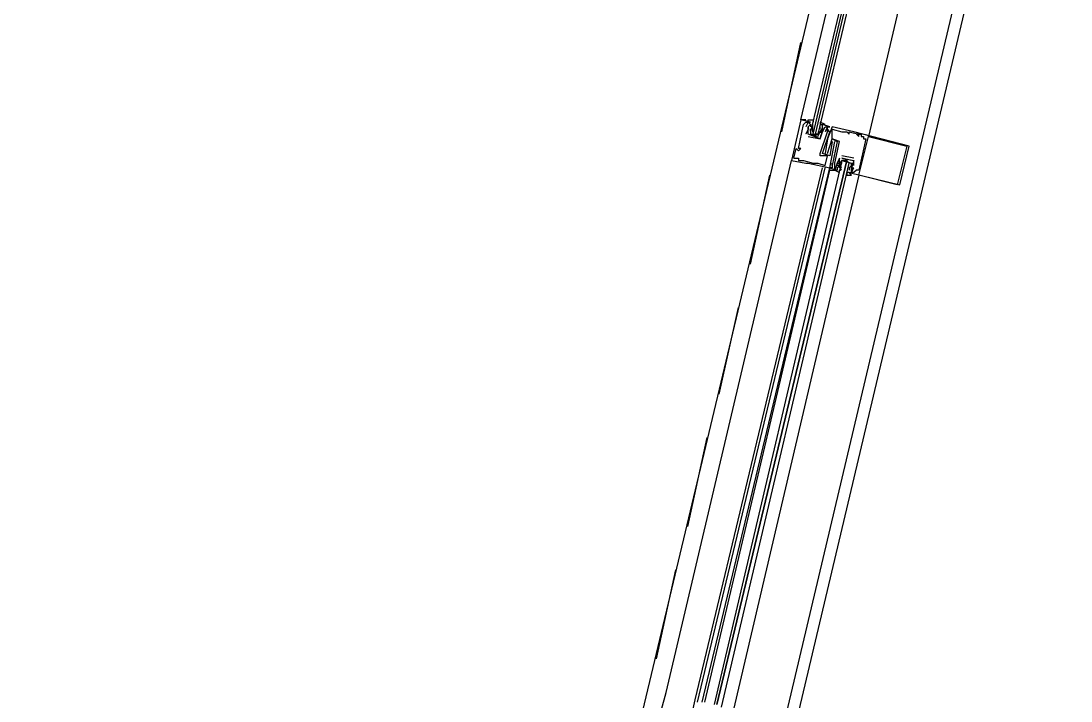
# Model space of a CAD drawing. Header units: feet. Extents: x -84 to 198, y -22 to 181.
# Drawn here: x 115.89 to 121.71, y 84.21 to 87.98 of the extents above; entities that cross this region are included whole.
import ezdxf

# ---------------------------------------------------------------- set-up
doc = ezdxf.new("R2010")
doc.units = ezdxf.units.FT
doc.layers.add('A-LINEA', color=7, linetype='CONTINUOUS')

msp = doc.modelspace()

# ---------------------------------------------------------------- linework, layer by layer
at = {"layer": 'A-LINEA'}
for p, q in [((120.92, 90.8044), (119.2667, 83.8711)), ((120.92, 90.8044), (119.2667, 83.8711)), ((121.6667, 90.6311), (120.0267, 83.6978)), ((121.6667, 90.6311), (120.0267, 83.6978)), ((120.1067, 87.3644), (120.2133, 87.8578)), ((120.1067, 87.3644), (120.2133, 87.8578)), ((120.2667, 87.4178), (120.2133, 87.4311)), ((120.2133, 87.4311), (120.2133, 87.4311)), ((120.2667, 87.4178), (120.2133, 87.4311)), ((120.2133, 87.4311), (120.2133, 87.4311)), ((120.24, 87.4178), (120.24, 87.4178)), ((120.24, 87.4178), (120.24, 87.4178)), ((120.2533, 87.4178), (120.2533, 87.4178)), ((120.2533, 87.4178), (120.2533, 87.4178)), ((120.2667, 87.4178), (120.2667, 87.4178)), ((120.2667, 87.4178), (120.2667, 87.4178)), ((120.2267, 87.4044), (120.2267, 87.4044)), ((120.2267, 87.4044), (120.2267, 87.4044)), ((120.24, 87.3911), (120.24, 87.3911)), ((120.24, 87.3911), (120.24, 87.3911)), ((120.2533, 87.3778), (120.24, 87.3511)), ((120.2533, 87.3778), (120.24, 87.3511)), ((120.24, 87.3511), (120.24, 87.3511)), ((120.24, 87.3511), (120.24, 87.3511)), ((120.2533, 87.3911), (120.2533, 87.3911)), ((120.2533, 87.3911), (120.2533, 87.3911)), ((120.2533, 87.3911), (120.2533, 87.3911)), ((120.2533, 87.3911), (120.2533, 87.3911)), ((120.2533, 87.3911), (120.2533, 87.3911)), ((120.2533, 87.3911), (120.2533, 87.3911)), ((120.2533, 87.3778), (120.2533, 87.3778)), ((120.2533, 87.3778), (120.2533, 87.3778)), ((120.2533, 87.3778), (120.2533, 87.3778)), ((120.2533, 87.3778), (120.2533, 87.3778)), ((120.2533, 87.3511), (120.2533, 87.3511)), ((120.2533, 87.3511), (120.2533, 87.3511)), ((120.2533, 87.3511), (120.2533, 87.3511)), ((120.2533, 87.3511), (120.2533, 87.3511)), ((120.2665, 87.368), (120.2655, 87.3798)), ((120.2665, 87.368), (120.2655, 87.3798)), ((120.2667, 87.4044), (120.2667, 87.4044)), ((120.2667, 87.4044), (120.2667, 87.3911)), ((120.2667, 87.4044), (120.2667, 87.4044)), ((120.2667, 87.4044), (120.2667, 87.3911)), ((120.2667, 87.3911), (120.2667, 87.3911)), ((120.2667, 87.3911), (120.2667, 87.3911)), ((120.2667, 87.3778), (120.2667, 87.3778)), ((120.2667, 87.3778), (120.2667, 87.3778)), ((120.3067, 87.3378), (120.2667, 87.3511)), ((120.3067, 87.3378), (120.2667, 87.3511)), ((120.2791, 87.3622), (120.2786, 87.3825)), ((120.2791, 87.3622), (120.2786, 87.3825)), ((120.2799, 87.3813), (120.2788, 87.3932)), ((120.2799, 87.3813), (120.2788, 87.3932)), ((120.2792, 87.3893), (120.279, 87.4076)), ((120.2792, 87.3893), (120.279, 87.4076)), ((120.28, 87.3511), (120.2933, 87.3511)), ((120.28, 87.3511), (120.2933, 87.3511)), ((120.3067, 87.3644), (120.3067, 87.3644)), ((120.3067, 87.3644), (120.3067, 87.3644)), ((120.3067, 87.3511), (120.3067, 87.3511)), ((120.3067, 87.3511), (120.3067, 87.3511)), ((120.32, 87.3911), (120.32, 87.3911)), ((120.32, 87.3778), (120.32, 87.3911)), ((120.32, 87.3911), (120.32, 87.3911)), ((120.32, 87.3778), (120.32, 87.3911)), ((120.32, 87.3778), (120.32, 87.3778)), ((120.32, 87.3778), (120.32, 87.3778)), ((120.3314, 87.375), (120.3217, 87.357)), ((120.3314, 87.375), (120.3217, 87.357)), ((120.3285, 87.38), (120.3223, 87.3699)), ((120.3285, 87.38), (120.3223, 87.3699)), ((120.3285, 87.3667), (120.3223, 87.3565)), ((120.3285, 87.3667), (120.3223, 87.3565)), ((120.3333, 87.4044), (120.3333, 87.4044)), ((120.3333, 87.4044), (120.3333, 87.4044)), ((120.3333, 87.3778), (120.3333, 87.3778)), ((120.3333, 87.3778), (120.3333, 87.3778)), ((120.3333, 87.3644), (120.3333, 87.3644)), ((120.3333, 87.3644), (120.3333, 87.3644)), ((120.3333, 87.3644), (120.3333, 87.3644)), ((120.3333, 87.3644), (120.3333, 87.3644)), ((120.3436, 87.387), (120.3352, 87.3708)), ((120.3436, 87.387), (120.3352, 87.3708)), ((120.3467, 87.3911), (120.3467, 87.3911)), ((120.3467, 87.3911), (120.3467, 87.3911)), ((120.3467, 87.3644), (120.3467, 87.3644)), ((120.3467, 87.3644), (120.3467, 87.3644)), ((120.36, 87.3911), (120.36, 87.3911)), ((120.36, 87.3911), (120.36, 87.3911)), ((120.36, 87.3911), (120.36, 87.3911)), ((120.36, 87.3911), (120.36, 87.3911)), ((120.36, 87.3778), (120.36, 87.3778)), ((120.36, 87.3778), (120.36, 87.3778)), ((120.36, 87.3644), (120.36, 87.3644)), ((120.36, 87.3644), (120.36, 87.3644)), ((120.36, 87.3644), (120.36, 87.3644)), ((120.36, 87.3644), (120.36, 87.3644)), ((120.3733, 87.3911), (120.3733, 87.3911)), ((120.3733, 87.3911), (120.3733, 87.3911)), ((120.3733, 87.3644), (120.3733, 87.3644)), ((120.3733, 87.3644), (120.3733, 87.3644)), ((120.3867, 87.3911), (120.3867, 87.3911)), ((120.3867, 87.3911), (120.3867, 87.3911)), ((120.3867, 87.3778), (120.3867, 87.3778)), ((120.3867, 87.3778), (120.3867, 87.3778)), ((120.44, 87.3644), (120.44, 87.3644)), ((120.44, 87.3644), (120.44, 87.3644)), ((120.4533, 87.3644), (120.4533, 87.3644)), ((120.4533, 87.3644), (120.4533, 87.3644)), ((120.4667, 87.3644), (120.4667, 87.3644)), ((120.4667, 87.3644), (120.4667, 87.3644)), ((120.48, 87.3644), (120.48, 87.3644)), ((120.48, 87.3644), (120.48, 87.3644)), ((120.48, 87.3511), (120.48, 87.3511)), ((120.48, 87.3511), (120.48, 87.3511)), ((120.5067, 87.3644), (120.5067, 87.3644)), ((120.5067, 87.3644), (120.5067, 87.3644)), ((120.52, 87.3511), (120.52, 87.3511)), ((120.52, 87.3511), (120.52, 87.3511)), ((120.5333, 87.3511), (120.5333, 87.3511)), ((120.5333, 87.3511), (120.5333, 87.3511)), ((120.5333, 87.3511), (120.5333, 87.3511)), ((120.5333, 87.3511), (120.5333, 87.3511)), ((120.5467, 87.3511), (120.5467, 87.3511)), ((120.5467, 87.3511), (120.5467, 87.3511)), ((120.2533, 87.3378), (120.32, 87.3244)), ((120.2533, 87.3378), (120.2533, 87.3378)), ((120.2533, 87.3378), (120.32, 87.3244)), ((120.2533, 87.3378), (120.2533, 87.3378)), ((120.32, 87.3378), (120.32, 87.3378)), ((120.32, 87.3378), (120.32, 87.3378)), ((120.32, 87.3378), (120.32, 87.3378)), ((120.32, 87.3378), (120.32, 87.3378)), ((120.32, 87.3244), (120.32, 87.3244)), ((120.32, 87.3244), (120.32, 87.3244)), ((120.32, 87.3244), (120.32, 87.3244)), ((120.32, 87.3244), (120.32, 87.3244)), ((120.36, 87.3244), (120.36, 87.3244)), ((120.36, 87.3244), (120.36, 87.3244)), ((120.3867, 87.3244), (120.3867, 87.3244)), ((120.3867, 87.3244), (120.3867, 87.3244)), ((120.3867, 87.3244), (120.3867, 87.3244)), ((120.3867, 87.3244), (120.3867, 87.3244)), ((120.3867, 87.3111), (120.3867, 87.3111)), ((120.3867, 87.3111), (120.3867, 87.3111)), ((120.4, 87.3111), (120.4, 87.3111)), ((120.4, 87.3111), (120.4, 87.3111)), ((120.4133, 87.3111), (120.4133, 87.3111)), ((120.4133, 87.3111), (120.4133, 87.3111)), ((120.4267, 87.3111), (120.4267, 87.3111)), ((120.4267, 87.3111), (120.4267, 87.3111)), ((120.5333, 87.3378), (120.5333, 87.3378)), ((120.5333, 87.3378), (120.5333, 87.3378)), ((120.5467, 87.3378), (120.5467, 87.3378)), ((120.5467, 87.3378), (120.5467, 87.3378)), ((120.56, 87.3378), (120.56, 87.3378)), ((120.56, 87.3378), (120.56, 87.3378)), ((120.56, 87.3244), (120.56, 87.3244)), ((120.56, 87.3244), (120.56, 87.3244)), ((120.5733, 87.3244), (120.5733, 87.3244)), ((120.5733, 87.3244), (120.5733, 87.3244)), ((120.5867, 87.3378), (120.5867, 87.3378)), ((120.5867, 87.3378), (120.5867, 87.3378)), ((120.1867, 87.2711), (120.1867, 87.2711)), ((120.1867, 87.2711), (120.1867, 87.2711)), ((120.2, 87.2711), (120.2, 87.2711)), ((120.2, 87.2711), (120.2, 87.2711)), ((120.2, 87.2578), (120.2, 87.2578)), ((120.2, 87.2578), (120.2, 87.2578)), ((120.2133, 87.2711), (120.2133, 87.2711)), ((120.2133, 87.2711), (120.2133, 87.2711)), ((120.32, 87.2444), (120.32, 87.2444)), ((120.32, 87.2444), (120.32, 87.2444)), ((120.3333, 87.2444), (120.3333, 87.2444)), ((120.3333, 87.2444), (120.3333, 87.2444)), ((120.3467, 87.2444), (120.3467, 87.2444)), ((120.3467, 87.2444), (120.3467, 87.2444)), ((120.36, 87.2444), (120.36, 87.2444)), ((120.36, 87.2444), (120.36, 87.2444)), ((120.8, 87.2844), (120.8, 87.2844)), ((120.8, 87.2844), (120.8, 87.2844)), ((120.8133, 87.2844), (120.8133, 87.2844)), ((120.8133, 87.2844), (120.8133, 87.2844)), ((119.4667, 84.2578), (120.16, 87.2044)), ((119.4667, 84.2578), (120.16, 87.2044)), ((120.16, 87.2044), (120.16, 87.2044)), ((120.16, 87.2044), (120.16, 87.2044)), ((120.1733, 87.2178), (120.1733, 87.2178)), ((120.1733, 87.2178), (120.1733, 87.2178)), ((120.2, 87.2178), (120.2, 87.2178)), ((120.2, 87.2178), (120.2, 87.2178)), ((120.2, 87.2044), (120.2, 87.2044)), ((120.2, 87.2044), (120.2, 87.2044)), ((120.2133, 87.2044), (120.2133, 87.2044)), ((120.2133, 87.2044), (120.2133, 87.2044)), ((120.2267, 87.2044), (120.2267, 87.2044)), ((120.2267, 87.2044), (120.2267, 87.2044)), ((120.24, 87.1911), (120.24, 87.1911)), ((120.24, 87.1911), (120.24, 87.1911)), ((120.2533, 87.1911), (120.2533, 87.1911)), ((120.2533, 87.1911), (120.2533, 87.1911)), ((120.28, 87.1911), (120.28, 87.1911)), ((120.28, 87.1911), (120.28, 87.1911)), ((120.2933, 87.1911), (120.2933, 87.1911)), ((120.2933, 87.1911), (120.2933, 87.1911)), ((120.3067, 87.1911), (120.3067, 87.1911)), ((120.3067, 87.1911), (120.3067, 87.1911)), ((120.32, 87.2311), (120.32, 87.2311)), ((120.32, 87.2311), (120.32, 87.2311)), ((120.3467, 87.1778), (120.3467, 87.1778)), ((120.3467, 87.1778), (120.3467, 87.1778)), ((120.36, 87.2311), (120.36, 87.2311)), ((120.36, 87.2311), (120.36, 87.2311)), ((120.3733, 87.2311), (120.3733, 87.2311)), ((120.3733, 87.2311), (120.3733, 87.2311)), ((120.3867, 87.1911), (120.3867, 87.1911)), ((120.3867, 87.1911), (120.3867, 87.1911)), ((120.3867, 87.1911), (120.3867, 87.1911)), ((120.3867, 87.1911), (120.3867, 87.1911)), ((120.3867, 87.1778), (120.3867, 87.1778)), ((120.3867, 87.1778), (120.3867, 87.1778)), ((120.3867, 87.1778), (120.3867, 87.1778)), ((120.3867, 87.1778), (120.3867, 87.1778)), ((120.4, 87.1911), (120.4, 87.1911)), ((120.4, 87.1911), (120.4, 87.1911)), ((120.4133, 87.1911), (120.4133, 87.1911)), ((120.4133, 87.1911), (120.4133, 87.1911)), ((120.4133, 87.1911), (120.4133, 87.1911)), ((120.4133, 87.1911), (120.4133, 87.1911)), ((120.4133, 87.1778), (120.4133, 87.1778)), ((120.4133, 87.1778), (120.4133, 87.1778)), ((120.4267, 87.2178), (120.4267, 87.2178)), ((120.4267, 87.2178), (120.4267, 87.2178)), ((120.4267, 87.2178), (120.4267, 87.2178)), ((120.4267, 87.2178), (120.4267, 87.2178)), ((120.4267, 87.1911), (120.4267, 87.1911)), ((120.4267, 87.1911), (120.4267, 87.1911)), ((120.4267, 87.1778), (120.4267, 87.1778)), ((120.4267, 87.1778), (120.4267, 87.1778)), ((120.4267, 87.1644), (120.4267, 87.1778)), ((120.4267, 87.1778), (120.4267, 87.1778)), ((120.4267, 87.1778), (120.4267, 87.1778)), ((120.4267, 87.1644), (120.4267, 87.1778)), ((120.4286, 87.1672), (120.4383, 87.1852)), ((120.4286, 87.1672), (120.4383, 87.1852)), ((120.4315, 87.1755), (120.4377, 87.1857)), ((120.4315, 87.1755), (120.4377, 87.1857)), ((120.5067, 87.2178), (120.44, 87.2311)), ((120.44, 87.2311), (120.44, 87.2311)), ((120.5067, 87.2178), (120.44, 87.2311)), ((120.44, 87.2311), (120.44, 87.2311)), ((120.44, 87.2178), (120.44, 87.2178)), ((120.44, 87.2178), (120.44, 87.2178)), ((120.4933, 87.2044), (120.44, 87.2178)), ((120.44, 87.2178), (120.44, 87.2178)), ((120.44, 87.2178), (120.44, 87.2178)), ((120.4933, 87.2044), (120.44, 87.2178)), ((120.44, 87.1911), (120.44, 87.1911)), ((120.44, 87.1911), (120.44, 87.1911)), ((120.44, 87.1778), (120.44, 87.1778)), ((120.44, 87.1778), (120.44, 87.1778)), ((120.4533, 87.2044), (120.4667, 87.2044)), ((120.4533, 87.2044), (120.4667, 87.2044)), ((120.48, 87.1778), (120.48, 87.1778)), ((120.48, 87.1778), (120.48, 87.1778)), ((120.4942, 87.1801), (120.4948, 87.1597)), ((120.4942, 87.1801), (120.4948, 87.1597)), ((120.5067, 87.2178), (120.5067, 87.2178)), ((120.5067, 87.2178), (120.5067, 87.2178)), ((120.5067, 87.2044), (120.5067, 87.2044)), ((120.5067, 87.1778), (120.5067, 87.2044)), ((120.5067, 87.2044), (120.5067, 87.2044)), ((120.5067, 87.2044), (120.5067, 87.2044)), ((120.5067, 87.2044), (120.5067, 87.2044)), ((120.5067, 87.1778), (120.5067, 87.2044)), ((120.5067, 87.2044), (120.5067, 87.2044)), ((120.5067, 87.2044), (120.5067, 87.2044)), ((120.5067, 87.1778), (120.5067, 87.1778)), ((120.5067, 87.1778), (120.5067, 87.1778)), ((119.6267, 84.2178), (120.3333, 87.1644)), ((119.6267, 84.2178), (120.3333, 87.1644)), ((119.64, 84.2044), (120.3467, 87.1644)), ((119.64, 84.2044), (120.3467, 87.1644)), ((119.6667, 84.2044), (120.3733, 87.1644)), ((119.6667, 84.2044), (120.3733, 87.1644)), ((119.68, 84.2044), (120.3733, 87.1511)), ((119.68, 84.2044), (120.3733, 87.1511)), ((120.5333, 87.1244), (119.84, 84.1644)), ((120.5333, 87.1244), (119.84, 84.1644)), ((119.9333, 86.6311), (120.04, 87.1244)), ((119.9333, 86.6311), (120.04, 87.1244)), ((120.3733, 87.1511), (120.3733, 87.1644)), ((120.3733, 87.1644), (120.3733, 87.1644)), ((120.3733, 87.1644), (120.3733, 87.1644)), ((120.3733, 87.1511), (120.3733, 87.1644)), ((120.3733, 87.1511), (120.3733, 87.1644)), ((120.3733, 87.1511), (120.3733, 87.1644)), ((120.3733, 87.1644), (120.3733, 87.1644)), ((120.3733, 87.1644), (120.3733, 87.1644)), ((120.3733, 87.1511), (120.3733, 87.1644)), ((120.3733, 87.1511), (120.3733, 87.1644)), ((120.3867, 87.1644), (120.3867, 87.1644)), ((120.3867, 87.1644), (120.3867, 87.1644)), ((120.4, 87.1644), (120.4, 87.1644)), ((120.4, 87.1644), (120.4, 87.1644)), ((120.4, 87.1511), (120.4, 87.1511)), ((120.4, 87.1511), (120.4, 87.1511)), ((120.4133, 87.1511), (120.4133, 87.1511)), ((120.4133, 87.1511), (120.4133, 87.1511)), ((120.4267, 87.1644), (120.4267, 87.1644)), ((120.4267, 87.1644), (120.4267, 87.1644)), ((120.4297, 87.1552), (120.4381, 87.1714)), ((120.4297, 87.1552), (120.4381, 87.1714)), ((120.4315, 87.1489), (120.4377, 87.159)), ((120.4315, 87.1489), (120.4377, 87.159)), ((120.48, 87.1644), (120.48, 87.1511)), ((120.48, 87.1644), (120.48, 87.1644)), ((120.48, 87.1644), (120.48, 87.1511)), ((120.48, 87.1644), (120.48, 87.1644)), ((120.48, 87.1511), (120.48, 87.1511)), ((120.48, 87.1511), (120.48, 87.1511)), ((120.48, 87.1378), (120.48, 87.1378)), ((120.48, 87.1378), (120.48, 87.1378)), ((120.4933, 87.1644), (120.4933, 87.1644)), ((120.4933, 87.1644), (120.4933, 87.1644)), ((120.4933, 87.1644), (120.4933, 87.1644)), ((120.4933, 87.1644), (120.4933, 87.1644)), ((120.4933, 87.1511), (120.4933, 87.1511)), ((120.4933, 87.1511), (120.4933, 87.1511)), ((120.4933, 87.1511), (120.4933, 87.1511)), ((120.4933, 87.1511), (120.4933, 87.1511)), ((120.4933, 87.1378), (120.4933, 87.1378)), ((120.4933, 87.1378), (120.4933, 87.1378)), ((120.4935, 87.1743), (120.4945, 87.1624)), ((120.4935, 87.1743), (120.4945, 87.1624)), ((120.4935, 87.1476), (120.4945, 87.1357)), ((120.4935, 87.1476), (120.4945, 87.1357)), ((120.4941, 87.1529), (120.4944, 87.1346)), ((120.4941, 87.1529), (120.4944, 87.1346)), ((120.5067, 87.1644), (120.5067, 87.1644)), ((120.5067, 87.1644), (120.5067, 87.1644)), ((120.5067, 87.1644), (120.5067, 87.1644)), ((120.5067, 87.1644), (120.5067, 87.1644)), ((120.5067, 87.1378), (120.5067, 87.1378)), ((120.5067, 87.1378), (120.5067, 87.1378)), ((120.52, 87.1511), (120.52, 87.1511)), ((120.52, 87.1511), (120.52, 87.1511)), ((120.5333, 87.1511), (120.5333, 87.1511)), ((120.5333, 87.1511), (120.5333, 87.1511)), ((120.5333, 87.1244), (120.5333, 87.1244)), ((120.5333, 87.1244), (120.5333, 87.1244)), ((120.7467, 87.0711), (120.7467, 87.0711)), ((120.7467, 87.0711), (120.7467, 87.0711)), ((120.76, 87.0711), (120.76, 87.0711)), ((120.76, 87.0711), (120.76, 87.0711)), ((119.76, 85.9111), (119.8667, 86.3911)), ((119.76, 85.9111), (119.8667, 86.3911)), ((119.5867, 85.1778), (119.6933, 85.6711)), ((119.5867, 85.1778), (119.6933, 85.6711)), ((119.4133, 84.4444), (119.52, 84.9378)), ((119.4133, 84.4444), (119.52, 84.9378)), ((119.44, 84.1644), (119.4667, 84.2578)), ((119.44, 84.1644), (119.4667, 84.2578)), ((119.6133, 84.1511), (119.6267, 84.2178)), ((119.6133, 84.1511), (119.6267, 84.2178))]:
    msp.add_line(p, q, dxfattribs=at)
for points in [[(117.0933, 59.0178), (114.4, 59.6578), (118.2, 75.6978), (122, 91.7511), (124.68, 91.1111)], [(117.0933, 59.0178), (114.4, 59.6578), (118.2, 75.6978), (122, 91.7511), (124.68, 91.1111)], [(121.3867, 90.6978), (120.96, 88.9244), (120.5867, 87.3378)], [(121.3867, 90.6978), (120.96, 88.9244), (120.5867, 87.3378)], [(120.24, 87.4311), (120.24, 87.4311), (120.2133, 87.4311), (120.5867, 89.0044)], [(120.24, 87.4311), (120.24, 87.4311), (120.2133, 87.4311), (120.5867, 89.0044)], [(120.6533, 88.9911), (120.2667, 87.3644), (120.2667, 87.3511), (120.28, 87.3511), (120.6667, 88.9911)], [(120.6533, 88.9911), (120.2667, 87.3644), (120.2667, 87.3511), (120.28, 87.3511), (120.6667, 88.9911)], [(120.6933, 88.9778), (120.3067, 87.3511), (120.2933, 87.3511), (120.68, 88.9911)], [(120.6933, 88.9778), (120.3067, 87.3511), (120.2933, 87.3511), (120.68, 88.9911)], [(120.2133, 87.4311), (120.16, 87.2044), (120.24, 87.1911), (120.2533, 87.1911), (120.3733, 87.1644), (120.4, 87.3111), (120.4, 87.3111)], [(120.2133, 87.4311), (120.16, 87.2044), (120.24, 87.1911), (120.2533, 87.1911), (120.3733, 87.1644), (120.4, 87.3111), (120.4, 87.3111)], [(120.1733, 87.2178), (120.1867, 87.2711), (120.2, 87.2578), (120.2133, 87.2711), (120.2, 87.2711), (120.2267, 87.4044), (120.24, 87.4178), (120.2533, 87.4178), (120.24, 87.3911)], [(120.1733, 87.2178), (120.1867, 87.2711), (120.2, 87.2578), (120.2133, 87.2711), (120.2, 87.2711), (120.2267, 87.4044), (120.24, 87.4178), (120.2533, 87.4178), (120.24, 87.3911)], [(120.24, 87.4311), (120.24, 87.4311), (120.2133, 87.4311)], [(120.24, 87.4311), (120.24, 87.4311), (120.2133, 87.4311)], [(120.24, 87.4311), (120.24, 87.4311), (120.2133, 87.4311)], [(120.24, 87.4311), (120.24, 87.4311), (120.2133, 87.4311)], [(120.2533, 87.3511), (120.2533, 87.3778), (120.2533, 87.3911), (120.2667, 87.4044), (120.2533, 87.4178), (120.2667, 87.4178), (120.2533, 87.4178), (120.2533, 87.4311), (120.28, 87.4311), (120.28, 87.4178)], [(120.2533, 87.3511), (120.2533, 87.3778), (120.2533, 87.3911), (120.2667, 87.4044), (120.2533, 87.4178), (120.2667, 87.4178), (120.2533, 87.4178), (120.2533, 87.4311), (120.28, 87.4311), (120.28, 87.4178)], [(120.3067, 87.3378), (120.32, 87.3644), (120.3333, 87.3778), (120.3333, 87.3911), (120.3333, 87.4044), (120.3467, 87.4044), (120.32, 87.4178), (120.32, 87.4044), (120.3333, 87.4044)], [(120.3067, 87.3378), (120.32, 87.3644), (120.3333, 87.3778), (120.3333, 87.3911), (120.3333, 87.4044), (120.3467, 87.4044), (120.32, 87.4178), (120.32, 87.4044), (120.3333, 87.4044)], [(120.1733, 87.2178), (120.2, 87.2178), (120.2, 87.2044), (120.2133, 87.2044), (120.2267, 87.2044), (120.28, 87.1911), (120.2933, 87.1911), (120.3067, 87.1911), (120.3467, 87.1778), (120.36, 87.2311), (120.32, 87.2311), (120.32, 87.2444), (120.36, 87.3644), (120.36, 87.3644)], [(120.1733, 87.2178), (120.2, 87.2178), (120.2, 87.2044), (120.2133, 87.2044), (120.2267, 87.2044), (120.28, 87.1911), (120.2933, 87.1911), (120.3067, 87.1911), (120.3467, 87.1778), (120.36, 87.2311), (120.32, 87.2311), (120.32, 87.2444), (120.36, 87.3644), (120.36, 87.3644)], [(120.32, 87.3244), (120.2533, 87.3511), (120.2533, 87.3911), (120.2533, 87.3778), (120.2533, 87.3911), (120.2667, 87.4044), (120.2667, 87.4044)], [(120.32, 87.3244), (120.2533, 87.3511), (120.2533, 87.3911), (120.2533, 87.3778), (120.2533, 87.3911), (120.2667, 87.4044), (120.2667, 87.4044)], [(120.2667, 87.3778), (120.2667, 87.3511), (120.3067, 87.3511), (120.32, 87.3644)], [(120.2667, 87.3778), (120.2667, 87.3511), (120.3067, 87.3511), (120.32, 87.3644)], [(120.32, 87.3244), (120.3333, 87.3644), (120.3333, 87.3644), (120.3467, 87.3911), (120.36, 87.3911), (120.3467, 87.3644)], [(120.32, 87.3244), (120.3333, 87.3644), (120.3333, 87.3644), (120.3467, 87.3911), (120.36, 87.3911), (120.3467, 87.3644)], [(120.3333, 87.3778), (120.3333, 87.3644), (120.32, 87.3378)], [(120.3333, 87.3778), (120.3333, 87.3644), (120.32, 87.3378)], [(120.3867, 87.3111), (120.3733, 87.2311), (120.3333, 87.2444), (120.3733, 87.3644), (120.36, 87.3778), (120.36, 87.3644), (120.36, 87.3911), (120.3733, 87.3911), (120.3333, 87.4044)], [(120.3867, 87.3111), (120.3733, 87.2311), (120.3333, 87.2444), (120.3733, 87.3644), (120.36, 87.3778), (120.36, 87.3644), (120.36, 87.3911), (120.3733, 87.3911), (120.3333, 87.4044)], [(120.48, 87.1378), (120.76, 87.0711), (120.8133, 87.2844), (120.5067, 87.3644), (120.3867, 87.3911), (120.36, 87.3244), (120.3467, 87.2444)], [(120.48, 87.1378), (120.76, 87.0711), (120.8133, 87.2844), (120.5067, 87.3644), (120.3867, 87.3911), (120.36, 87.3244), (120.3467, 87.2444)], [(120.4, 87.1911), (120.4267, 87.3111), (120.3867, 87.3244), (120.3867, 87.3778), (120.44, 87.3644), (120.4533, 87.3644), (120.4667, 87.3644), (120.48, 87.3511), (120.48, 87.3644), (120.5333, 87.3511), (120.52, 87.3511), (120.5333, 87.3378), (120.5333, 87.3511), (120.5467, 87.3511), (120.5467, 87.3378), (120.56, 87.3378), (120.56, 87.3244), (120.5733, 87.3244), (120.5333, 87.1511), (120.52, 87.1511), (120.5067, 87.1378), (120.4933, 87.1378), (120.5067, 87.1644), (120.5067, 87.1644)], [(120.4, 87.1911), (120.4267, 87.3111), (120.3867, 87.3244), (120.3867, 87.3778), (120.44, 87.3644), (120.4533, 87.3644), (120.4667, 87.3644), (120.48, 87.3511), (120.48, 87.3644), (120.5333, 87.3511), (120.52, 87.3511), (120.5333, 87.3378), (120.5333, 87.3511), (120.5467, 87.3511), (120.5467, 87.3378), (120.56, 87.3378), (120.56, 87.3244), (120.5733, 87.3244), (120.5333, 87.1511), (120.52, 87.1511), (120.5067, 87.1378), (120.4933, 87.1378), (120.5067, 87.1644), (120.5067, 87.1644)], [(120.36, 87.2444), (120.3867, 87.3244), (120.4133, 87.3111), (120.3867, 87.1778), (120.3867, 87.1911), (120.3867, 87.1778), (120.3867, 87.1644), (120.3733, 87.1644), (120.4133, 87.1511)], [(120.36, 87.2444), (120.3867, 87.3244), (120.4133, 87.3111), (120.3867, 87.1778), (120.3867, 87.1911), (120.3867, 87.1778), (120.3867, 87.1644), (120.3733, 87.1644), (120.4133, 87.1511)], [(120.8, 87.2844), (120.7467, 87.0711), (120.5333, 87.1244), (120.5867, 87.3378), (120.8, 87.2844)], [(120.8, 87.2844), (120.7467, 87.0711), (120.5333, 87.1244), (120.5867, 87.3378), (120.8, 87.2844)], [(119.7733, 84.1778), (120.48, 87.1911), (120.4667, 87.2044), (119.7467, 84.1911), (120.4667, 87.2044), (120.4533, 87.2044), (120.44, 87.2044), (119.7333, 84.1911)], [(119.7733, 84.1778), (120.48, 87.1911), (120.4667, 87.2044), (119.7467, 84.1911), (120.4667, 87.2044), (120.4533, 87.2044), (120.44, 87.2044), (119.7333, 84.1911)], [(120.4267, 87.2178), (120.4133, 87.1911), (120.4133, 87.1911), (120.4, 87.1511), (120.4, 87.1644), (120.4, 87.1911)], [(120.4267, 87.2178), (120.4133, 87.1911), (120.4133, 87.1911), (120.4, 87.1511), (120.4, 87.1644), (120.4, 87.1911)], [(120.44, 87.2044), (120.4267, 87.1911), (120.4267, 87.1778), (120.4133, 87.1644), (120.4133, 87.1511), (120.4, 87.1511), (120.4267, 87.1378), (120.4267, 87.1511)], [(120.44, 87.2044), (120.4267, 87.1911), (120.4267, 87.1778), (120.4133, 87.1644), (120.4133, 87.1511), (120.4, 87.1511), (120.4267, 87.1378), (120.4267, 87.1511)], [(120.4267, 87.1778), (120.4133, 87.1778), (120.4133, 87.1911), (120.4267, 87.1911), (120.4267, 87.1778), (120.4267, 87.2178)], [(120.4267, 87.1778), (120.4133, 87.1778), (120.4133, 87.1911), (120.4267, 87.1911), (120.4267, 87.1778), (120.4267, 87.2178)], [(120.4267, 87.1778), (120.44, 87.1911), (120.44, 87.2044), (120.4933, 87.1911), (120.4933, 87.1778), (120.48, 87.1644)], [(120.4267, 87.1778), (120.44, 87.1911), (120.44, 87.2044), (120.4933, 87.1911), (120.4933, 87.1778), (120.48, 87.1644)], [(120.44, 87.2178), (120.5067, 87.2044), (120.4933, 87.1644)], [(120.44, 87.2178), (120.5067, 87.2044), (120.4933, 87.1644)], [(120.48, 87.1378), (120.4667, 87.1378), (120.4667, 87.1244), (120.4933, 87.1244), (120.48, 87.1378), (120.4933, 87.1378), (120.4933, 87.1511), (120.4933, 87.1644), (120.4933, 87.1778), (120.4933, 87.1911)], [(120.48, 87.1378), (120.4667, 87.1378), (120.4667, 87.1244), (120.4933, 87.1244), (120.48, 87.1378), (120.4933, 87.1378), (120.4933, 87.1511), (120.4933, 87.1644), (120.4933, 87.1778), (120.4933, 87.1911)], [(120.3733, 87.1511), (120.4, 87.1511), (120.4, 87.1511)], [(120.3733, 87.1511), (120.4, 87.1511), (120.4, 87.1511)], [(120.3733, 87.1511), (120.4, 87.1511), (120.4, 87.1511)], [(120.3733, 87.1511), (120.4, 87.1511), (120.4, 87.1511)], [(120.3733, 87.1511), (120.4, 87.1511), (120.4, 87.1511)], [(120.3733, 87.1511), (120.4, 87.1511), (120.4, 87.1511)], [(120.4933, 87.1644), (120.5067, 87.1644), (120.4933, 87.1511), (120.4933, 87.1644), (120.4933, 87.1511)], [(120.4933, 87.1644), (120.5067, 87.1644), (120.4933, 87.1511), (120.4933, 87.1644), (120.4933, 87.1511)]]:
    msp.add_lwpolyline(points, dxfattribs=at)

doc.saveas('drawing.dxf')
